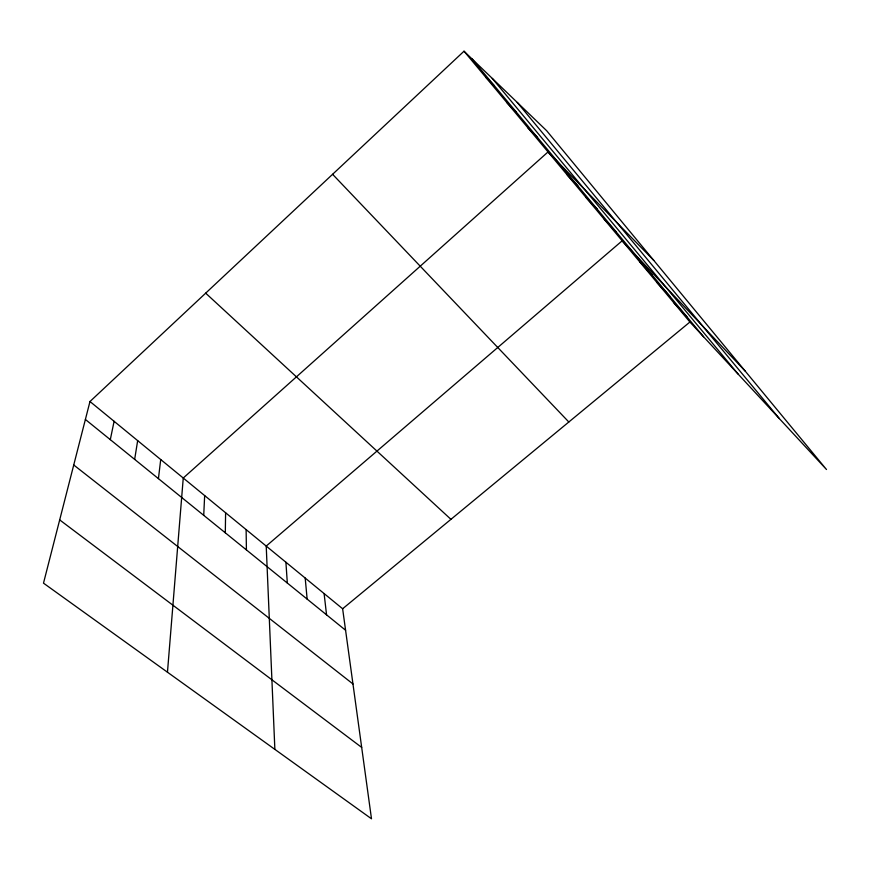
<?xml version="1.0" encoding="UTF-8"?>
<svg xmlns="http://www.w3.org/2000/svg" width="870" height="870" viewBox="0 0 870 870"><rect width="100%" height="100%" fill="white"/><g stroke="black" fill="none" stroke-linecap="round" stroke-linejoin="round"><path stroke-width="1.3" d="M225.308 532.81L225.602 512.767M203.721 515.334L204.657 495.585M167.464 672.205L183.255 478.021L548.035 151.945L653.751 260.38M158.427 478.641L160.722 459.534M134.654 459.371L137.667 440.633M110.305 439.654L114.1 421.297M89.98 401.516L43.5 583.15L371.49 818.79L342.628 608.761L89.98 401.516L464.014 51.21L546.632 130.696L826.5 469.517L689.91 322.03L464.014 51.21M342.628 608.761L689.91 322.03M59.682 519.901L361.692 747.428M73.743 464.993L352.959 683.961M85.39 419.471L345.575 630.239M205.679 293.157L450.932 519.336M485.808 77.343L494.388 85.771M507.058 102.823L516.247 112.012M527.796 127.683L537.562 137.58M567.207 174.935L578.017 186.126M585.945 197.392L597.233 209.181M332.59 174.294L568.828 422.004M604.258 219.338L615.993 231.692M745.242 371.131L622.159 240.805L266.22 546.077L274.866 749.364M639.657 261.783L652.228 275.17M656.774 282.304L669.737 296.181M673.521 302.379L686.843 316.713M492.279 78.409L738.075 374.035M471.942 58.845L703.58 336.788M517.258 102.432L779.368 418.622M324.097 593.557L326.554 614.829M305.196 578.05L307.143 599.104M285.904 562.227L287.328 583.052M246.123 529.602L246.417 549.916"/></g></svg>
